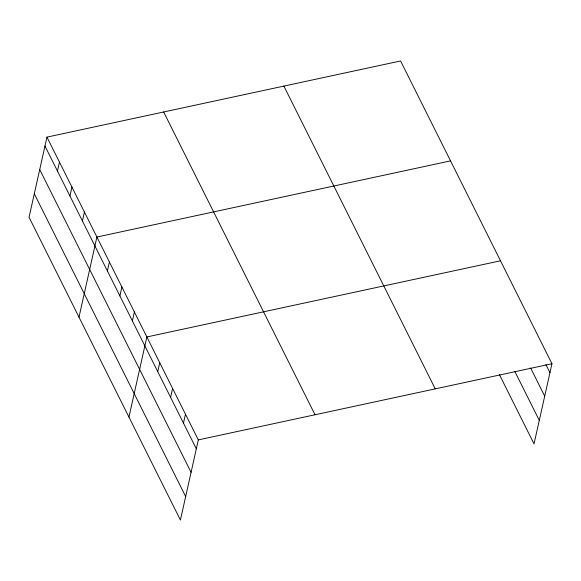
<?xml version="1.0" encoding="UTF-8"?>
<svg xmlns="http://www.w3.org/2000/svg" width="581" height="581" viewBox="0 0 581 581"><rect width="100%" height="100%" fill="white"/><g stroke="black" fill="none" stroke-linecap="round" stroke-linejoin="round"><path stroke-width="0.87" d="M46.967 137.116L29.05 217.265L180.415 520.039L198.324 439.897L46.967 137.116L400.585 60.961L551.95 363.735L534.033 443.884L499.457 374.716M57.454 171.025L59.451 162.099M69.945 196.008L71.942 187.075M82.429 220.983L84.427 212.05M79.001 317.175L96.911 237.033L450.536 160.879M107.405 270.942L109.402 262.009M119.889 295.925L121.887 286.992M132.381 320.901L134.378 311.968M128.946 417.093L146.862 336.951L500.488 260.796M157.734 371.615L159.731 362.682M170.596 397.353L172.593 388.42M183.465 423.091L185.462 414.159M198.324 439.897L551.95 363.735M545.929 364.628L549.953 372.668M530.627 368.02L544.702 396.169M514.766 371.324L539.291 420.383M283.891 86.09L435.256 388.871M163.66 111.988L315.025 414.761M44.969 146.049L196.327 448.83M39.719 169.55L191.076 472.324M34.301 193.763L185.666 496.537"/></g></svg>
